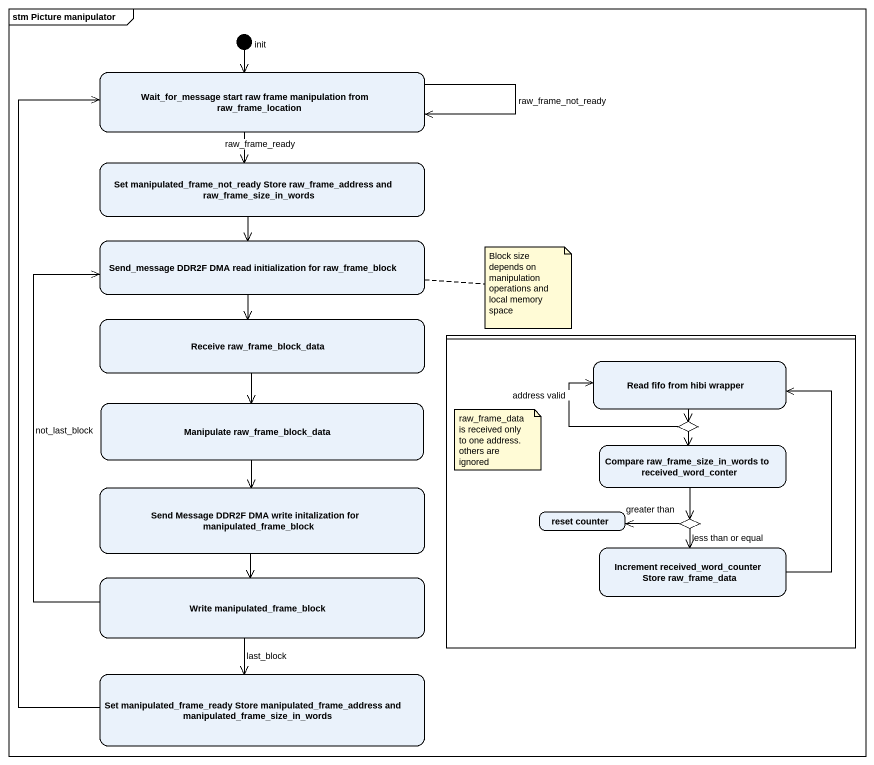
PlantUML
@startuml
mainframe stm Picture manipulator
hide empty description
state init <<start>>
state "Wait_for_message start raw frame manipulation from raw_frame_location" as Wait_for_message_start_raw
state "Set manipulated_frame_not_ready Store raw_frame_address and raw_frame_size_in_words" as Set_manipulated_frame_not
state "Send_message DDR2F DMA read initialization for raw_frame_block" as Send_message_DDR2F_DMA_read
state "Receive raw_frame_block_data" as Receive_raw_frame_block_data
state " " as lane1 <<partition>> {
  state "Read fifo from hibi wrapper" as Read_fifo_from_hibi_wrapper
  state choice1 <<choice>>
  state "Compare raw_frame_size_in_words to received_word_conter" as Compare_raw_frame_size_in
  state "reset counter" as reset_counter
  state choice2 <<choice>>
  state "Increment received_word_counter Store raw_frame_data" as Increment_received_word
}
state "Manipulate raw_frame_block_data" as Manipulate_raw_frame_block
state "Send Message DDR2F DMA write initalization for manipulated_frame_block" as Send_Message_DDR2F_DMA
state "Write manipulated_frame_block" as Write_manipulated_frame
state "Set manipulated_frame_ready Store manipulated_frame_address and manipulated_frame_size_in_words" as Set_manipulated_frame_ready
init --> Wait_for_message_start_raw
Wait_for_message_start_raw --> Wait_for_message_start_raw : raw_frame_not_ready
Wait_for_message_start_raw --> Set_manipulated_frame_not : raw_frame_ready
Set_manipulated_frame_not --> Send_message_DDR2F_DMA_read
Send_message_DDR2F_DMA_read --> Receive_raw_frame_block_data
Receive_raw_frame_block_data --> Manipulate_raw_frame_block
Read_fifo_from_hibi_wrapper --> choice1
Manipulate_raw_frame_block --> Send_Message_DDR2F_DMA
choice1 -up-> Read_fifo_from_hibi_wrapper : address valid
choice1 --> Compare_raw_frame_size_in
Compare_raw_frame_size_in --> choice2
Send_Message_DDR2F_DMA --> Write_manipulated_frame
choice2 -left-> reset_counter : greater than
choice2 --> Increment_received_word : less than or equal
Increment_received_word -up-> Read_fifo_from_hibi_wrapper
Write_manipulated_frame -up-> Send_message_DDR2F_DMA_read : not_last_block
Write_manipulated_frame --> Set_manipulated_frame_ready : last_block
Set_manipulated_frame_ready -up-> Wait_for_message_start_raw
note right of Send_message_DDR2F_DMA_read : Block size depends on manipulation operations and local memory space
note as N2
  raw_frame_data is received only to one address. others are ignored
end note
@enduml
